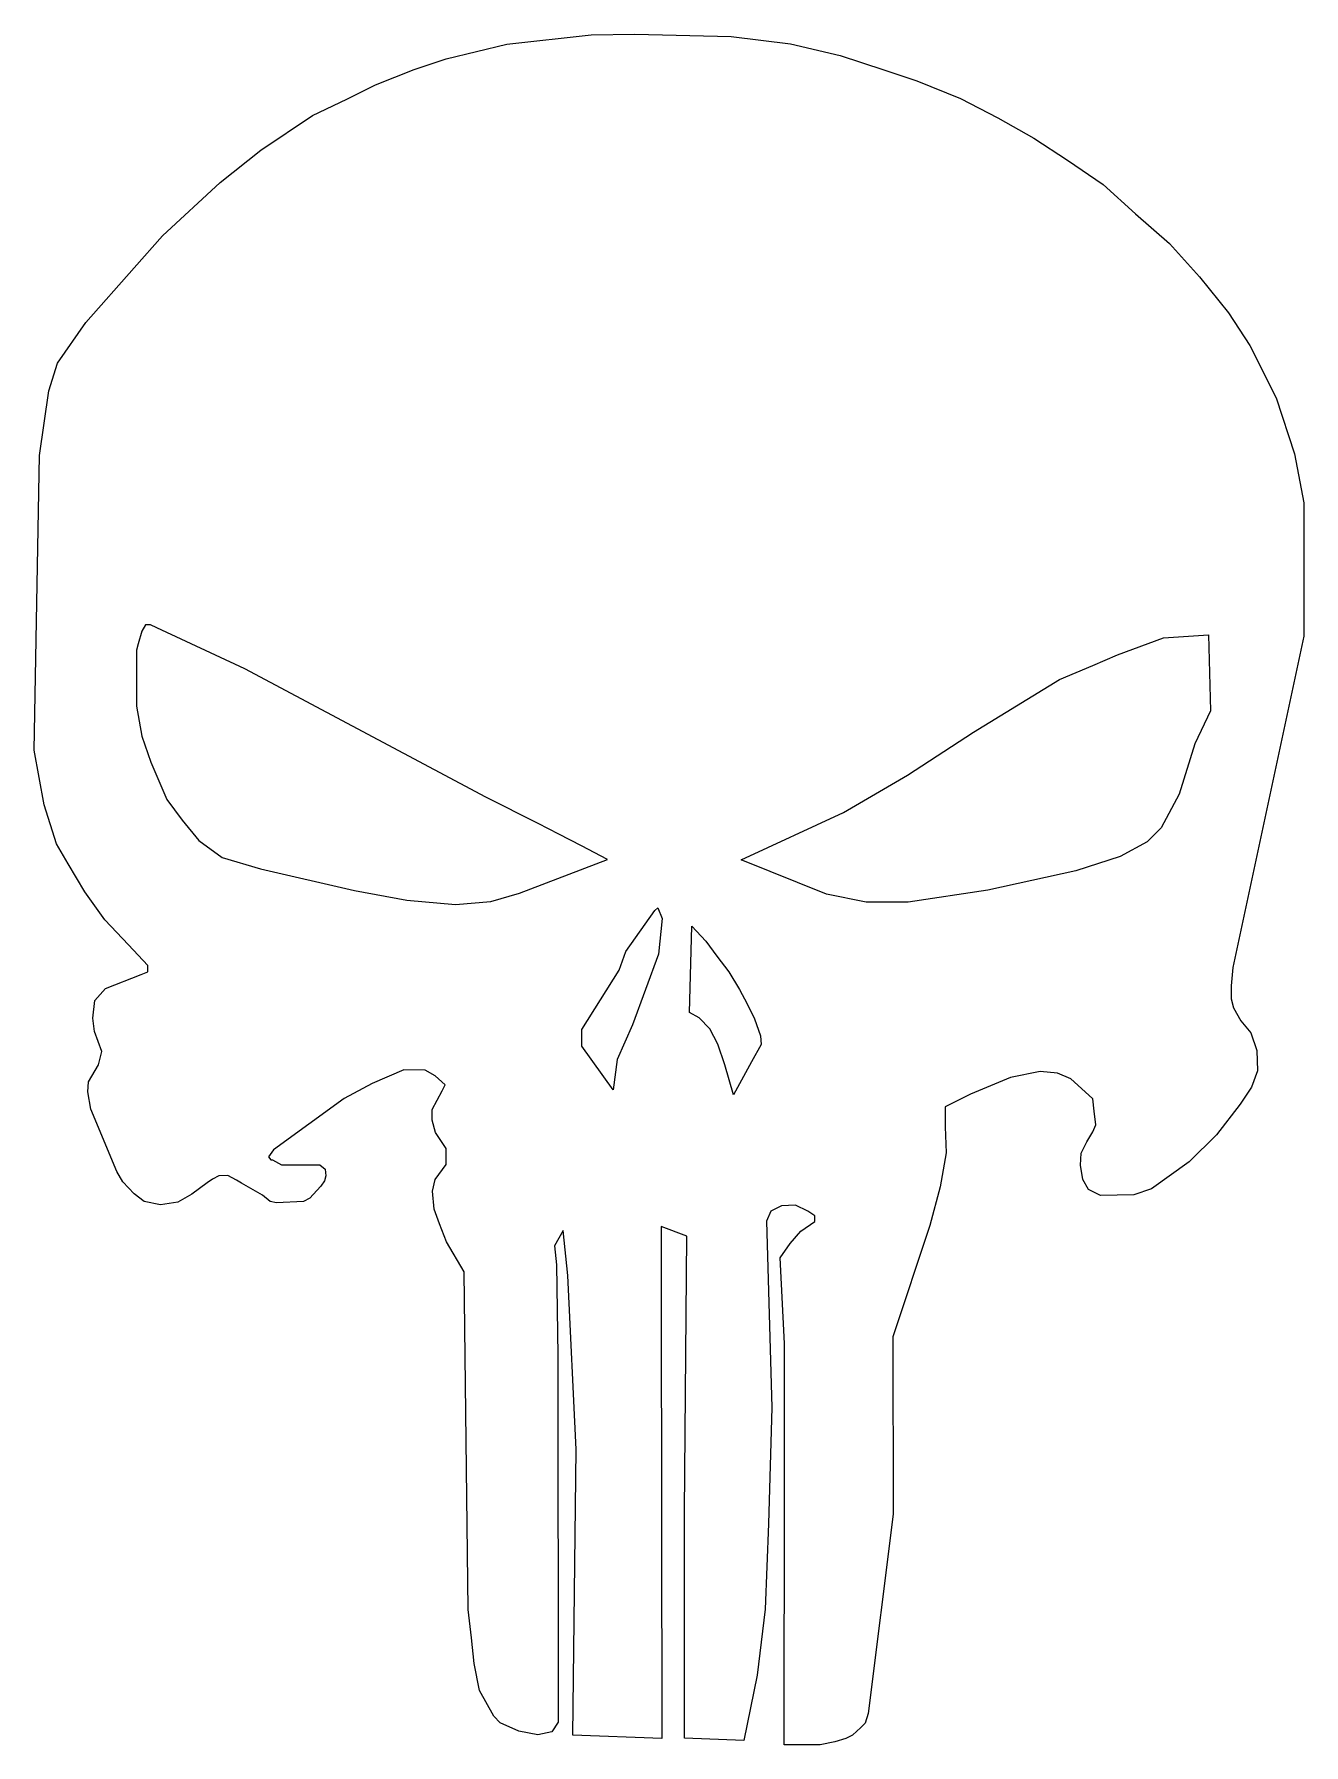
# Model space of a CAD drawing. Header units: metres. Extents: x 2.5 to 34.6, y -28.8 to 14.4.
import ezdxf

# ---------------------------------------------------------------- set-up
doc = ezdxf.new("R2010")
doc.units = ezdxf.units.M

msp = doc.modelspace()

# ---------------------------------------------------------------- linework, layer by layer
at = {"color": 7, "linetype": 'CONTINUOUS'}
for p, q in [((14.485, 14.175), (16.616, 14.414)), ((16.616, 14.414), (17.72, 14.431)), ((17.72, 14.431), (20.151, 14.37)), ((20.151, 14.37), (21.654, 14.185)), ((12.956, 13.812), (14.485, 14.175)), ((21.654, 14.185), (22.907, 13.892)), ((22.907, 13.892), (24.008, 13.532)), ((11.171, 13.152), (12.147, 13.543)), ((12.147, 13.543), (12.956, 13.812)), ((24.008, 13.532), (24.839, 13.254)), ((10.447, 12.79), (11.171, 13.152)), ((24.839, 13.254), (25.949, 12.804)), ((9.577, 12.379), (10.447, 12.79)), ((25.949, 12.804), (26.89, 12.314)), ((8.275, 11.502), (9.577, 12.379)), ((26.89, 12.314), (27.799, 11.807)), ((27.799, 11.807), (28.644, 11.244)), ((7.246, 10.684), (8.275, 11.502)), ((28.644, 11.244), (29.551, 10.63)), ((5.791, 9.339), (7.246, 10.684)), ((29.551, 10.63), (30.364, 9.895)), ((30.364, 9.895), (31.221, 9.145)), ((5.072, 8.528), (5.791, 9.339)), ((31.221, 9.145), (31.985, 8.296)), ((3.85, 7.148), (5.072, 8.528)), ((31.985, 8.296), (32.711, 7.389)), ((32.711, 7.389), (33.251, 6.561)), ((3.136, 6.118), (3.85, 7.148)), ((33.251, 6.561), (33.916, 5.245)), ((2.914, 5.42), (3.136, 6.118)), ((2.685, 3.781), (2.914, 5.42)), ((33.916, 5.245), (34.38, 3.828)), ((2.548, -3.661), (2.685, 3.781)), ((34.38, 3.828), (34.616, 2.59)), ((34.616, 2.59), (34.616, -0.783)), ((5.263, -0.654), (5.175, -0.97)), ((5.358, -0.492), (5.263, -0.654)), ((5.487, -0.492), (5.358, -0.492)), ((5.645, -0.566), (5.487, -0.492)), ((7.867, -1.606), (5.645, -0.566)), ((29.911, -1.253), (31.076, -0.823)), ((31.076, -0.823), (32.205, -0.744)), ((32.205, -0.744), (32.258, -2.67)), ((34.616, -0.783), (32.823, -9.152)), ((5.175, -0.97), (5.129, -1.134)), ((5.129, -1.134), (5.129, -2.547)), ((29.284, -1.519), (29.911, -1.253)), ((13.952, -4.846), (7.867, -1.606)), ((28.447, -1.873), (29.284, -1.519)), ((26.274, -3.203), (28.447, -1.873)), ((5.129, -2.547), (5.263, -3.31)), ((32.258, -2.67), (31.862, -3.501)), ((5.263, -3.31), (5.49, -3.964)), ((24.603, -4.289), (26.274, -3.203)), ((2.803, -5.041), (2.548, -3.661)), ((31.862, -3.501), (31.469, -4.777)), ((5.49, -3.964), (5.896, -4.906)), ((22.989, -5.235), (24.603, -4.289)), ((3.108, -6.03), (2.803, -5.041)), ((5.896, -4.906), (6.289, -5.43)), ((15.277, -5.517), (13.952, -4.846)), ((31.469, -4.777), (31.015, -5.623)), ((6.289, -5.43), (6.709, -5.94)), ((15.796, -5.785), (15.277, -5.517)), ((20.405, -6.43), (22.989, -5.235)), ((3.407, -6.536), (3.108, -6.03)), ((6.709, -5.94), (7.298, -6.372)), ((16.37, -6.081), (15.796, -5.785)), ((30.661, -5.976), (29.974, -6.352)), ((31.015, -5.623), (30.661, -5.976)), ((7.298, -6.372), (8.267, -6.66)), ((14.809, -7.277), (17.031, -6.422)), ((17.031, -6.422), (16.37, -6.081)), ((22.559, -7.299), (20.405, -6.43)), ((29.974, -6.352), (28.862, -6.709)), ((3.826, -7.244), (3.407, -6.536)), ((8.267, -6.66), (10.638, -7.21)), ((28.862, -6.709), (26.637, -7.202)), ((4.33, -7.95), (3.826, -7.244)), ((10.638, -7.21), (11.961, -7.455)), ((14.085, -7.488), (14.809, -7.277)), ((23.561, -7.504), (22.559, -7.299)), ((26.637, -7.202), (24.619, -7.504)), ((11.961, -7.455), (13.19, -7.561)), ((13.19, -7.561), (14.085, -7.488)), ((17.495, -8.752), (18.22, -7.712)), ((18.22, -7.712), (18.298, -7.643)), ((18.298, -7.643), (18.409, -7.916)), ((24.619, -7.504), (23.561, -7.504)), ((4.93, -8.584), (4.33, -7.95)), ((18.409, -7.916), (18.318, -8.817)), ((19.097, -10.294), (19.159, -8.112)), ((19.159, -8.112), (19.516, -8.491)), ((5.419, -9.101), (4.93, -8.584)), ((19.516, -8.491), (19.79, -8.863)), ((17.321, -9.217), (17.495, -8.752)), ((18.318, -8.817), (17.66, -10.598)), ((19.79, -8.863), (20.091, -9.264)), ((4.346, -9.684), (5.249, -9.327)), ((5.249, -9.327), (5.419, -9.261)), ((5.419, -9.261), (5.419, -9.101)), ((16.382, -10.722), (17.321, -9.217)), ((20.091, -9.264), (20.361, -9.711)), ((32.823, -9.152), (32.781, -9.62)), ((4.083, -9.985), (4.346, -9.684)), ((20.361, -9.711), (20.557, -10.075)), ((32.781, -9.62), (32.778, -9.945)), ((4.027, -10.436), (4.083, -9.985)), ((19.344, -10.428), (19.097, -10.294)), ((20.557, -10.075), (20.743, -10.452)), ((32.778, -9.945), (32.841, -10.176)), ((32.841, -10.176), (33.024, -10.497)), ((4.074, -10.768), (4.027, -10.436)), ((4.253, -11.273), (4.074, -10.768)), ((16.382, -11.142), (16.382, -10.722)), ((17.66, -10.598), (17.269, -11.48)), ((19.613, -10.7), (19.344, -10.428)), ((19.814, -11.087), (19.613, -10.7)), ((20.743, -10.452), (20.894, -10.876)), ((33.024, -10.497), (33.275, -10.802)), ((33.275, -10.802), (33.431, -11.252)), ((17.174, -12.245), (16.382, -11.142)), ((19.992, -11.616), (19.814, -11.087)), ((20.909, -11.096), (20.663, -11.537)), ((20.894, -10.876), (20.909, -11.096)), ((3.921, -12.043), (4.174, -11.611)), ((4.174, -11.611), (4.253, -11.273)), ((17.269, -11.48), (17.174, -12.245)), ((20.214, -12.374), (19.992, -11.616)), ((20.663, -11.537), (20.214, -12.374)), ((33.431, -11.252), (33.449, -11.761)), ((3.901, -12.295), (3.921, -12.043)), ((11.081, -12.081), (10.373, -12.462)), ((11.886, -11.743), (11.081, -12.081)), ((12.423, -11.746), (11.886, -11.743)), ((12.674, -11.894), (12.423, -11.746)), ((12.928, -12.117), (12.674, -11.894)), ((27.212, -11.93), (26.198, -12.352)), ((27.955, -11.778), (27.212, -11.93)), ((28.394, -11.821), (27.955, -11.778)), ((28.735, -11.963), (28.394, -11.821)), ((29, -12.209), (28.735, -11.963)), ((33.449, -11.761), (33.299, -12.174)), ((3.981, -12.734), (3.901, -12.295)), ((10.373, -12.462), (8.594, -13.763)), ((12.599, -12.743), (12.854, -12.27)), ((12.854, -12.27), (12.928, -12.117)), ((26.198, -12.352), (25.556, -12.673)), ((29.287, -12.474), (29, -12.209)), ((29.322, -12.786), (29.287, -12.474)), ((33.299, -12.174), (33.006, -12.606)), ((4.636, -14.304), (3.981, -12.734)), ((12.596, -13.013), (12.599, -12.743)), ((25.556, -12.673), (25.556, -13.179)), ((29.36, -13.126), (29.322, -12.786)), ((33.006, -12.606), (32.409, -13.382)), ((12.688, -13.32), (12.596, -13.013)), ((12.953, -13.73), (12.688, -13.32)), ((25.556, -13.179), (25.585, -13.839)), ((29.133, -13.562), (29.284, -13.306)), ((29.284, -13.306), (29.36, -13.126)), ((32.409, -13.382), (31.718, -14.063)), ((8.594, -13.763), (8.466, -13.935)), ((12.953, -13.915), (12.953, -13.73)), ((28.991, -13.846), (29.133, -13.562)), ((8.466, -13.935), (8.527, -14.01)), ((8.527, -14.01), (8.57, -14.01)), ((8.57, -14.01), (8.794, -14.137)), ((8.794, -14.137), (9.759, -14.141)), ((9.759, -14.141), (9.9, -14.249)), ((9.9, -14.249), (9.913, -14.42)), ((12.672, -14.51), (12.953, -14.132)), ((12.953, -14.132), (12.953, -13.915)), ((25.585, -13.839), (25.428, -14.694)), ((28.972, -14.148), (28.991, -13.846)), ((29.038, -14.508), (28.972, -14.148)), ((31.718, -14.063), (30.771, -14.745)), ((4.787, -14.569), (4.636, -14.304)), ((5.07, -14.87), (4.787, -14.569)), ((6.92, -14.594), (6.532, -14.884)), ((7.049, -14.501), (6.92, -14.594)), ((7.212, -14.416), (7.049, -14.501)), ((7.44, -14.406), (7.212, -14.416)), ((7.657, -14.53), (7.44, -14.406)), ((7.787, -14.604), (7.657, -14.53)), ((8.318, -14.908), (7.787, -14.604)), ((9.784, -14.677), (9.591, -14.887)), ((9.883, -14.54), (9.784, -14.677)), ((9.913, -14.42), (9.883, -14.54)), ((12.607, -14.807), (12.672, -14.51)), ((25.428, -14.694), (25.173, -15.672)), ((29.18, -14.764), (29.038, -14.508)), ((5.329, -15.063), (5.07, -14.87)), ((5.74, -15.148), (5.329, -15.063)), ((6.179, -15.08), (5.74, -15.148)), ((6.532, -14.884), (6.179, -15.08)), ((8.507, -15.067), (8.318, -14.908)), ((8.666, -15.097), (8.507, -15.067)), ((9.351, -15.067), (8.666, -15.097)), ((9.506, -14.981), (9.351, -15.067)), ((9.591, -14.887), (9.506, -14.981)), ((12.65, -15.264), (12.607, -14.807)), ((29.483, -14.915), (29.18, -14.764)), ((30.326, -14.896), (29.483, -14.915)), ((30.771, -14.745), (30.326, -14.896)), ((12.788, -15.627), (12.65, -15.264)), ((21.15, -15.311), (21.045, -15.564)), ((21.421, -15.172), (21.15, -15.311)), ((21.779, -15.163), (21.421, -15.172)), ((22.091, -15.307), (21.779, -15.163)), ((22.264, -15.425), (22.091, -15.307)), ((22.264, -15.57), (22.264, -15.425)), ((12.963, -16.083), (12.788, -15.627)), ((15.908, -15.803), (15.692, -16.185)), ((16.024, -16.933), (15.908, -15.803)), ((19.029, -15.939), (18.384, -15.697)), ((18.384, -15.697), (18.384, -17.498)), ((18.971, -22.912), (19.029, -15.939)), ((21.045, -15.564), (21.178, -20.275)), ((21.641, -16.124), (21.911, -15.812)), ((21.911, -15.812), (22.264, -15.57)), ((25.173, -15.672), (24.233, -18.489)), ((13.405, -16.844), (12.963, -16.083)), ((15.692, -16.185), (15.741, -16.667)), ((21.386, -16.488), (21.641, -16.124)), ((13.513, -25.376), (13.405, -16.844)), ((15.741, -16.667), (15.775, -18.946)), ((21.5, -18.653), (21.386, -16.488)), ((16.239, -21.336), (16.024, -16.933)), ((18.384, -17.498), (18.403, -28.64)), ((24.233, -18.489), (24.241, -22.966)), ((15.775, -18.946), (15.783, -28.22)), ((21.5, -22.185), (21.5, -18.653)), ((21.178, -20.275), (21.098, -23.213)), ((16.154, -28.553), (16.239, -21.336)), ((21.487, -28.795), (21.5, -22.185)), ((18.971, -28.628), (18.971, -22.912)), ((21.098, -23.213), (21.013, -25.365)), ((24.241, -22.966), (23.615, -28.003)), ((13.591, -26.095), (13.513, -25.376)), ((21.013, -25.365), (20.806, -27.038)), ((13.66, -26.737), (13.591, -26.095)), ((13.799, -27.426), (13.66, -26.737)), ((20.806, -27.038), (20.474, -28.688)), ((14.154, -28.072), (13.799, -27.426)), ((14.317, -28.237), (14.154, -28.072)), ((23.615, -28.003), (23.537, -28.252)), ((14.787, -28.454), (14.317, -28.237)), ((15.266, -28.545), (14.787, -28.454)), ((15.622, -28.465), (15.266, -28.545)), ((15.783, -28.22), (15.622, -28.465)), ((23.329, -28.453), (23.214, -28.55)), ((23.423, -28.37), (23.329, -28.453)), ((23.537, -28.252), (23.423, -28.37)), ((18.403, -28.64), (16.154, -28.553)), ((20.474, -28.688), (18.971, -28.628)), ((22.4, -28.795), (21.487, -28.795)), ((22.769, -28.724), (22.4, -28.795)), ((23.047, -28.637), (22.769, -28.724)), ((23.214, -28.55), (23.047, -28.637))]:
    msp.add_line(p, q, dxfattribs=at)

doc.saveas('drawing.dxf')
